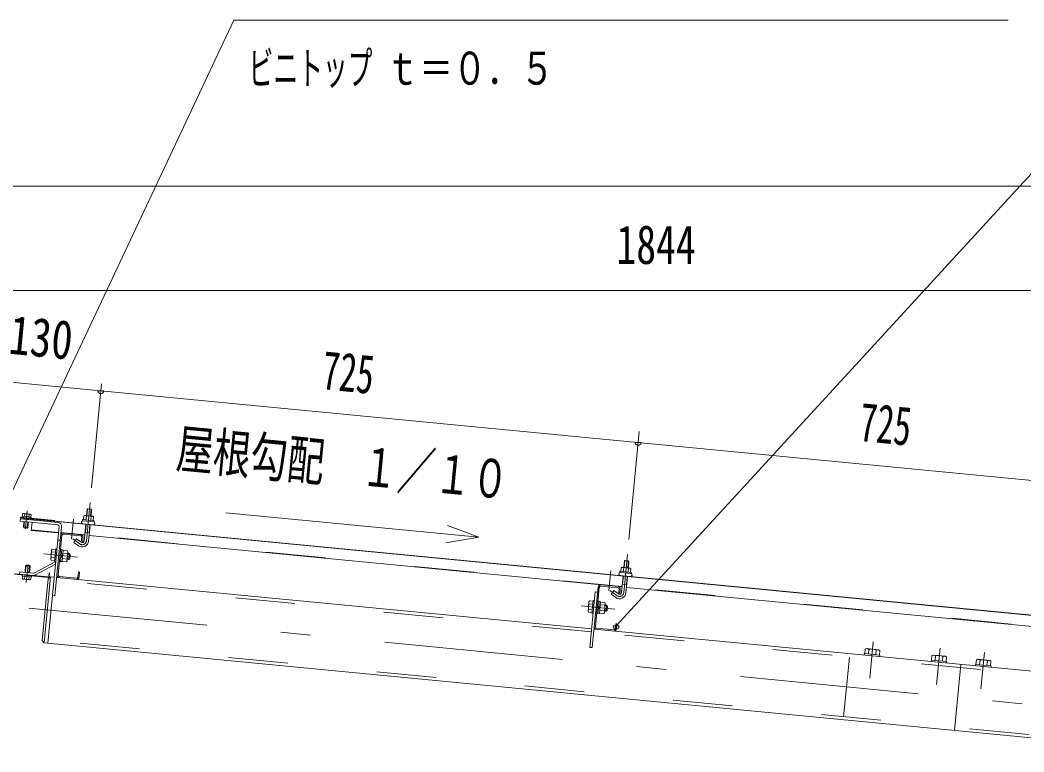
# Model space of a CAD drawing. Units: millimetres, scale not verified. Extents: x -31502 to 31507, y -14700 to 14700.
# Drawn here: x 14447 to 19166, y 8027 to 11466 of the extents above; entities that cross this region are included whole.
import ezdxf
from ezdxf.enums import TextEntityAlignment as Align

# ---------------------------------------------------------------- set-up
doc = ezdxf.new("R2010")
doc.units = ezdxf.units.MM
doc.header["$LTSCALE"] = 70
doc.linetypes.add('USER2', pattern=[10, 4, -6])
doc.linetypes.add('USER3', pattern=[24, 12, -5, 2, -5])
for name, color, linetype, lineweight in [('0-6_2-02BOLD', 7, 'Continuous', 18), ('0-7_2-12HIDDEN', 3, 'USER2', 18), ('0-8_2-22CENTER', 3, 'USER3', 18), ('0-9_2-42THIN', 4, 'Continuous', 18), ('0-A_2-52DIM', 3, 'Continuous', 18)]:
    doc.layers.add(name, color=color, linetype=linetype, lineweight=lineweight)
doc.styles.add('ＭＳ ゴシック', font='')
doc.styles.get('ＭＳ ゴシック').set_extended_font_data('MS Gothic')

msp = doc.modelspace()

# ---------------------------------------------------------------- linework, layer by layer
at = {"layer": '0-6_2-02BOLD'}
for p, q in [((14783.96, 9165.51), (14763.06, 9167.53)), ((19940.36, 8598.56), (14447.31, 9127.48)), ((14467.16, 9125.56), (14466.68, 9120.5)), ((14468.26, 9132.83), (14469.43, 9145.01)), ((14487.59, 9118.49), (14488.07, 9123.55)), ((14488.38, 9130.92), (14489.55, 9143.09)), ((14505, 9116.81), (14505.5, 9121.87)), ((14505.32, 9120.14), (19940.18, 8596.82)), ((14757.36, 9117.31), (14759.07, 9135.15)), ((14781.7, 9132.98), (14779.98, 9115.13)), ((14484.13, 9082.1), (14486.53, 9107.34)), ((14631.47, 9086.36), (14578.66, 8537.81)), ((14631.46, 9086.35), (14615.99, 8925.66)), ((14748.76, 9019.12), (14756.17, 9095.98)), ((14777.07, 9093.97), (14769.67, 9017.1)), ((14625.32, 9022.43), (14636.46, 9021.36)), ((14644.32, 9044.52), (14626.34, 8857.77)), ((14751.3, 9045.47), (14639.82, 9056.2)), ((14732.65, 9041.63), (14650.43, 9049.55)), ((14737.69, 9035.52), (14735.41, 9011.83)), ((14773.45, 9056.39), (14752.55, 9058.41)), ((17277.12, 8802.25), (14772.21, 9043.45)), ((14597.41, 8966.4), (14614.14, 8964.79)), ((14699.88, 9011.27), (14722.1, 8995.42)), ((14612.7, 8920.71), (14514.59, 8868.13)), ((14611.63, 8938.64), (14594.89, 8940.25)), ((14640.09, 8942.07), (14647.73, 8948.36)), ((14648.39, 8955.33), (14640.76, 8949.04)), ((14666.69, 8933.34), (14646.47, 8935.29)), ((14648.99, 8961.43), (14669.2, 8959.49)), ((14676, 8931.58), (14678.67, 8959.44)), ((14519.88, 8858.25), (14614.39, 8908.91)), ((17283.17, 8874.1), (17284.89, 8891.95)), ((17307.52, 8889.77), (17305.79, 8871.92)), ((14579.25, 8847.2), (14421.78, 8862.35)), ((14421.95, 8864.1), (14579.42, 8848.93)), ((14469.37, 8852.13), (14468.21, 8839.96)), ((14488.32, 8838.04), (14489.49, 8850.22)), ((14619.69, 8847.16), (17134.37, 8605.03)), ((14631.37, 8851.66), (14713.59, 8843.75)), ((17274.58, 8775.9), (17281.98, 8852.77)), ((17302.89, 8850.75), (17295.49, 8773.89)), ((17151.14, 8779.21), (17162.28, 8778.14)), ((17152.15, 8614.56), (17170.14, 8801.3)), ((17176.25, 8806.34), (17258.46, 8798.41)), ((17299.27, 8813.17), (17278.37, 8815.19)), ((19802.94, 8559.04), (17298.03, 8800.24)), ((17169.43, 8735.43), (17163.85, 8735.97)), ((17176.16, 8732.32), (17169.18, 8732.99)), ((17196.29, 8729.35), (17176.06, 8731.3)), ((17120.71, 8697.04), (17137.44, 8695.43)), ((17139.96, 8721.58), (17123.23, 8723.19)), ((17165.9, 8698.85), (17173.55, 8705.15)), ((17174.21, 8712.12), (17166.57, 8705.82)), ((17172.28, 8692.07), (17192.5, 8690.13)), ((17195.02, 8716.28), (17174.8, 8718.22)), ((17197.53, 8716.9), (17204.49, 8716.23)), ((17145.51, 8603.95), (19660.18, 8361.82)), ((17239.41, 8600.54), (17157.2, 8608.45)), ((18437.55, 8508.01), (18435.5, 8486.77)), ((18469.7, 8483.48), (18471.74, 8504.72)), ((18751.13, 8477.82), (18749.08, 8456.58)), ((18783.28, 8453.29), (18785.32, 8474.52)), ((18960.17, 8457.69), (18958.12, 8436.45)), ((18992.32, 8433.16), (18994.36, 8454.4)), ((18870.03, 8437.9), (18840.14, 8127.49))]:
    msp.add_line(p, q, dxfattribs=at)
for points in [[(14760.1, 9136.83), (14763.06, 9167.53), (14764.97, 9169.1), (14782.38, 9167.43), (14783.96, 9165.51), (14781, 9134.81)], [(14447.48, 9129.22), (14610.18, 9113.55), (14610.01, 9111.81)], [(14626.25, 9105.14), (14449.26, 9122.18), (14448.19, 9111.03), (14625.17, 9093.99)], [(14496.73, 9144.18), (14462.58, 9147.44), (14459.37, 9145.98), (14458.21, 9133.79)], [(14465.62, 9109.35), (14463.22, 9084.09), (14466.38, 9080.28), (14480.31, 9078.95), (14484.13, 9082.1), (14463.22, 9084.09)], [(14496.73, 9144.18), (14499.6, 9142.14), (14498.45, 9129.96)], [(14791.29, 9114.05), (14793.01, 9131.89), (14790.15, 9133.93), (14750.96, 9137.71), (14747.75, 9136.25), (14746.03, 9118.41)], [(14628.52, 9055.7), (14500.31, 9068.04), (14503.93, 9105.66)], [(14642.61, 9085.29), (14611.3, 8760.06), (14600.16, 8761.14)], [(14734.29, 9012.52), (14712.07, 9028.37), (14699.88, 9011.27)], [(14735.41, 9011.83), (14740.98, 9011.29), (14743.27, 9034.98)], [(14615.4, 8977.87), (14598.67, 8979.48), (14595.84, 8975.51), (14591.61, 8931.62), (14593.63, 8927.18), (14610.37, 8925.57)], [(14615.6, 8921.57), (14610.03, 8922.11), (14615.74, 8981.33), (14621.31, 8980.8)], [(14632.33, 8919.96), (14637.9, 8919.42), (14643.61, 8978.64), (14638.03, 8979.18)], [(14643.37, 8976.21), (14650.34, 8975.53), (14645.11, 8921.19), (14638.14, 8921.86)], [(14645.21, 8922.21), (14665.42, 8920.26), (14668.26, 8924.23), (14672.48, 8968.13), (14670.47, 8972.56), (14650.24, 8974.51)], [(14671.71, 8960.11), (14678.67, 8959.44), (14683.41, 8953.72), (14681.72, 8936.29), (14676, 8931.58), (14669.03, 8932.25)], [(17285.92, 8893.61), (17288.87, 8924.31), (17309.78, 8922.31), (17306.82, 8891.6)], [(17288.87, 8924.31), (17290.79, 8925.89), (17308.2, 8924.22), (17309.78, 8922.31)], [(14510.61, 8867.33), (14446.42, 8873.51), (14445.34, 8862.35), (14509.54, 8856.18)], [(14491.7, 8869.15), (14494.53, 8898.96), (14473.63, 8900.95), (14470.78, 8871.16)], [(14473.63, 8900.95), (14477.44, 8904.1), (14491.38, 8902.77), (14494.53, 8898.96)], [(14719.71, 8848.78), (14721.99, 8872.47), (14727.57, 8871.94), (14725.28, 8848.25)], [(17317.11, 8870.83), (17318.83, 8888.68), (17315.96, 8890.72), (17276.77, 8894.5), (17273.57, 8893.04), (17271.85, 8875.19)], [(14499.55, 8849.26), (14498.38, 8837.08), (14495.16, 8835.61), (14461.03, 8838.87), (14458.15, 8840.92), (14459.31, 8853.1)], [(14591.12, 8849.91), (14579.67, 8840.47), (14551.79, 8550.95), (14561.24, 8539.49), (19885.3, 8026.85)], [(14561.24, 8539.49), (14591.12, 8849.91), (14608.54, 8848.23)], [(14583.24, 8852.08), (14584.75, 8867.76), (14586.49, 8867.6), (14584.99, 8851.92)], [(17164.56, 8801.83), (17137.12, 8516.85), (17125.97, 8517.93), (17151.13, 8779.22)], [(17260.11, 8769.31), (17237.89, 8785.15), (17225.69, 8768.06), (17247.92, 8752.21)], [(17263.51, 8792.31), (17261.22, 8768.62), (17266.8, 8768.08), (17269.08, 8791.76)], [(17136.18, 8682.35), (17119.45, 8683.97), (17117.43, 8688.4), (17121.66, 8732.3), (17124.48, 8736.27), (17141.22, 8734.65)], [(17147.13, 8737.58), (17141.55, 8738.12), (17135.85, 8678.89), (17141.42, 8678.35)], [(17169.43, 8735.43), (17163.72, 8676.2), (17158.14, 8676.74)], [(17163.95, 8678.65), (17170.92, 8677.98), (17176.16, 8732.32)], [(17194.07, 8681.02), (17198.3, 8724.91), (17196.29, 8729.35)], [(17194.85, 8689.04), (17201.81, 8688.36), (17207.54, 8693.08), (17209.22, 8710.5), (17204.49, 8716.23), (17201.81, 8688.36)], [(17194.07, 8681.02), (17191.24, 8677.05), (17171.03, 8679)], [(17251.1, 8605.03), (17253.38, 8628.72), (17247.8, 8629.25), (17245.53, 8605.57)], [(18418.4, 8488.42), (18420.45, 8509.66), (18426.2, 8512.28), (18483.69, 8506.74), (18488.84, 8503.07), (18486.79, 8481.83)], [(18488.51, 8474.63), (18489.18, 8481.6), (18416.02, 8488.65), (18415.35, 8481.68)], [(18802.09, 8444.44), (18802.76, 8451.41), (18729.6, 8458.46), (18728.93, 8451.49)], [(18731.99, 8458.23), (18734.03, 8479.46), (18739.79, 8482.09), (18797.27, 8476.55), (18802.42, 8472.88), (18800.38, 8451.64)], [(18941.02, 8438.1), (18943.07, 8459.34), (18948.82, 8461.96), (19006.31, 8456.43), (19011.46, 8452.76), (19009.41, 8431.51)], [(19011.13, 8424.32), (19011.79, 8431.28), (18938.63, 8438.33), (18937.96, 8431.36)]]:
    msp.add_lwpolyline(points, dxfattribs=at)
for points in [[(14500.11, 9129.8), (14499.57, 9124.22), (14456.01, 9128.38), (14456.55, 9133.95)], [(14740.8, 9118.91), (14740.26, 9113.34), (14796, 9107.96), (14796.54, 9113.53)], [(17266.61, 8875.69), (17322.36, 8870.32), (17321.82, 8864.74), (17266.07, 8870.12)], [(14501.73, 8854.68), (14501.21, 8849.1), (14457.65, 8853.26), (14458.18, 8858.83)]]:
    msp.add_lwpolyline(points, close=True, dxfattribs=at)
for centre, radius, start, end in [((14463.8, 9139.18), 8.11, 46.00594, 84.55217), ((14476.83, 9116.16), 29.79, 64.72084, 104.38129), ((14493.96, 9136.3), 8.11, 84.55217, 123.0836), ((14743.07, 9106.03), 7, 84.4998, 264.4998), ((14752.61, 9127.44), 10.06, 50.11574, 110.11574), ((14766.94, 9098.38), 37.62, 66.91203, 102.08795), ((14786.56, 9124.17), 10.06, 58.88425, 118.88425), ((14791.85, 9101.33), 7, 264.50061, 84.50061), ((14624.5, 9087.02), 7, 354.49998, 84.49997), ((14624.5, 9087.02), 18.2, 354.49998, 84.49997), ((14649.89, 9043.98), 11.2, 84.4973, 174.4973), ((14649.89, 9043.98), 5.6, 84.4973, 174.4973), ((14739.62, 9019.99), 30.18, 234.5, 354.5), ((14732.11, 9036.05), 5.6, 354.5092, 84.50122), ((14732.11, 9036.05), 11.2, 354.50143, 84.50122), ((14739.62, 9019.99), 9.19, 234.5, 354.5), ((14630.16, 8950.06), 36.61, 153.47365, 195.52446), ((14605.63, 8972.21), 10.07, 174.49905, 215.22588), ((14601.86, 8932.98), 10.07, 133.77223, 174.49905), ((14609.72, 8926.27), 6.3, 298.20261, 313.75566), ((14658.46, 8927.53), 10.07, 354.49905, 35.22588), ((14633.93, 8949.69), 36.61, 333.47365, 15.52446), ((14662.24, 8966.76), 10.07, 313.77223, 354.49905), ((17278.43, 8884.22), 10.06, 50.11574, 110.11574), ((17292.76, 8855.17), 37.62, 66.91203, 102.08795), ((17312.37, 8880.96), 10.06, 58.88425, 118.88425), ((14463.79, 8846.75), 8.11, 264.55217, 303.0836), ((14480.93, 8866.89), 29.79, 244.72084, 284.38129), ((14493.95, 8843.87), 8.11, 226.00594, 264.55217), ((14511.28, 8874.3), 18.2, 264.49997, 298.1879), ((14511.28, 8874.3), 7, 264.49997, 298.18448), ((14579.76, 8852.42), 5.25, 264.49997, 354.49997), ((14579.76, 8852.42), 3.5, 264.49997, 354.49997), ((14631.91, 8857.23), 11.2, 174.4973, 264.48845), ((14631.91, 8857.23), 5.6, 174.4973, 264.48845), ((14714.13, 8849.32), 11.2, 264.49953, 354.50208), ((14714.13, 8849.32), 5.6, 264.49953, 354.5092), ((17268.89, 8862.82), 7, 84.4998, 264.4998), ((17317.66, 8858.12), 7, 264.50061, 84.50061), ((17175.71, 8800.76), 11.2, 84.4973, 174.4973), ((17175.71, 8800.76), 5.6, 84.4973, 174.4973), ((17257.93, 8792.84), 5.6, 354.5092, 84.50122), ((17257.93, 8792.84), 11.2, 354.50143, 84.50122), ((17131.45, 8728.99), 10.07, 174.49905, 215.22588), ((17265.44, 8776.78), 30.18, 234.5, 354.5), ((17265.44, 8776.78), 9.19, 234.5, 354.5), ((17127.67, 8689.77), 10.07, 133.77223, 174.49905), ((17155.98, 8706.84), 36.61, 153.47365, 195.52446), ((17159.74, 8706.48), 36.61, 333.47365, 15.52446), ((17184.28, 8684.32), 10.07, 354.49905, 35.22588), ((17188.06, 8723.55), 10.07, 313.77223, 354.49905), ((17157.73, 8614.02), 11.2, 174.4973, 264.48845), ((17157.73, 8614.02), 5.6, 174.4973, 264.48845), ((17239.95, 8606.11), 11.2, 264.49953, 354.50208), ((17239.95, 8606.11), 5.6, 264.49953, 354.5092), ((18428.03, 8498.8), 13.24, 44.06885, 84.5), ((18450.32, 8461.5), 48.23, 63.6357, 105.3643), ((18479.32, 8493.86), 13.24, 84.5, 124.92831), ((18741.62, 8468.61), 13.24, 44.06885, 84.5), ((18763.91, 8431.31), 48.23, 63.6357, 105.3643), ((18792.91, 8463.66), 13.24, 84.5, 124.92831), ((18950.65, 8448.48), 13.24, 44.06885, 84.5), ((18972.94, 8411.19), 48.23, 63.6357, 105.3643), ((19001.94, 8443.54), 13.24, 84.5, 124.92831)]:
    msp.add_arc(centre, radius, start, end, dxfattribs=at)
at = {"layer": '0-7_2-12HIDDEN'}
for p, q in [((14628.68, 9057.44), (14500.47, 9069.78)), ((14751.47, 9047.2), (14639.98, 9057.93)), ((17277.28, 8803.99), (14772.37, 9045.19)), ((17132.95, 8590.39), (14618.28, 8832.53)), ((19803.1, 8560.79), (17298.19, 8801.98)), ((19658.76, 8347.18), (17144.1, 8589.32)), ((19886.71, 8041.48), (14580.06, 8552.44)), ((18318.96, 8192.43), (18346.04, 8473.58))]:
    msp.add_line(p, q, dxfattribs=at)
at = {"layer": '0-8_2-22CENTER'}
for p, q in [((14472.93, 9075.79), (14481.08, 9160.43)), ((14776.59, 9198.43), (14759.22, 9018.11)), ((14689.86, 9028.17), (14698.78, 9120.84)), ((14728.19, 9003.97), (14694.71, 9027.84)), ((14558.88, 8956.92), (14717.4, 8941.64)), ((17285.03, 8774.89), (17302.4, 8955.22)), ((14484.83, 8907.27), (14476.68, 8822.63)), ((17215.68, 8784.95), (17224.6, 8877.63)), ((17220.53, 8784.63), (17254.01, 8760.76)), ((14489.08, 8703.08), (19900.25, 8182.06)), ((17243.22, 8698.43), (17084.7, 8713.71)), ((18458.3, 8544.35), (18441.86, 8373.64)), ((18755.44, 8343.44), (18771.89, 8514.16)), ((18980.92, 8494.03), (18964.48, 8323.32))]:
    msp.add_line(p, q, dxfattribs=at)
for centre in [(14739.62, 9019.99), (17265.44, 8776.78)]:
    msp.add_arc(centre, 19.69, 234.5, 354.5, dxfattribs=at)
at = {"layer": '0-9_2-42THIN'}
for p, q in [((14764.97, 9169.1), (14761.84, 9136.66)), ((14779.27, 9134.98), (14782.39, 9167.43)), ((14468.42, 9109.08), (14465.75, 9081.04)), ((14469.96, 9125.3), (14469.48, 9120.23)), ((14481.07, 9079.58), (14483.74, 9107.61)), ((14484.81, 9118.76), (14485.29, 9123.82)), ((14754.29, 9058.23), (14757.91, 9095.81)), ((14751.92, 9051.9), (14754.29, 9058.23)), ((14669.36, 8935.74), (14679.82, 8934.73)), ((14681.83, 8955.63), (14671.37, 8956.64)), ((17290.79, 8925.89), (17287.66, 8893.45)), ((17305.08, 8891.76), (17308.2, 8924.21)), ((14473.58, 8870.9), (14476.68, 8903.48)), ((14492.01, 8902.01), (14488.9, 8869.42)), ((17195.18, 8692.52), (17205.63, 8691.51)), ((17207.64, 8712.41), (17197.19, 8713.42))]:
    msp.add_line(p, q, dxfattribs=at)
for points in [[(14775.33, 9094.14), (14771.71, 9056.56), (14772.83, 9049.88)], [(17277.74, 8808.69), (17280.11, 8815.02), (17283.73, 8852.59)], [(17301.14, 8850.92), (17297.53, 8813.35), (17298.64, 8806.68)]]:
    msp.add_lwpolyline(points, dxfattribs=at)
at = {"layer": '0-A_2-52DIM'}
for p, q in [((19862.17, 11465.9), (17249.24, 8618.92)), ((28363.66, 10685.45), (14300.68, 10685.45)), ((14300.68, 10195.45), (28363.66, 10195.45)), ((14370.79, 9767.92), (19878.81, 9237.56)), ((14783.29, 9268.11), (14830.39, 9757.32)), ((14841.18, 9723.97), (14813.18, 9723.97)), ((17309.1, 9024.9), (17358.03, 9533.02)), ((17367, 9480.76), (17339, 9480.76)), ((16604.72, 9035.89), (15415.31, 9150.42)), ((17263.24, 8618.92), (17235.24, 8618.92))]:
    msp.add_line(p, q, dxfattribs=at)
for points in [[(14317.41, 9058.64), (15452.17, 11465.9), (19092.17, 11465.9)], [(16457.2, 9091.05), (16604.72, 9035.89), (16449.38, 9009.89)]]:
    msp.add_lwpolyline(points, dxfattribs=at)
for centre in [(14827.18, 9723.97), (17353, 9480.76), (17249.24, 8618.92)]:
    msp.add_arc(centre, 14, 180, 0, dxfattribs=at)

# ---------------------------------------------------------------- texts
at = {"layer": '0-A_2-52DIM', "color": 7, "style": 'ＭＳ ゴシック'}
for s, height, width, p in [('ビニトップ ', 155, 0.55, (15522.17, 11115.9)), ('ｔ＝０．５', 155, 0.75, (16165.16, 11115.9)), ('1844', 182.3, 0.75, (17251.1, 10265.45))]:
    msp.add_text(s, height=height, dxfattribs=dict(at, width=width)).set_placement(p, align=Align.BOTTOM_LEFT)
for s, rotation, width, p in [('130', 354.5, 0.8, (14384.3, 9844.34)), ('725', 354.5, 0.65, (15855.96, 9677.65)), ('725', 354.501, 0.65, (18381.77, 9434.44)), ('屋根勾配\u3000１／１０', 354.5, 0.7, (15170.96, 9309.87))]:
    msp.add_text(s, height=182.3, rotation=rotation, dxfattribs=dict(at, width=width)).set_placement(p, align=Align.BOTTOM_LEFT)

doc.saveas('drawing.dxf')
